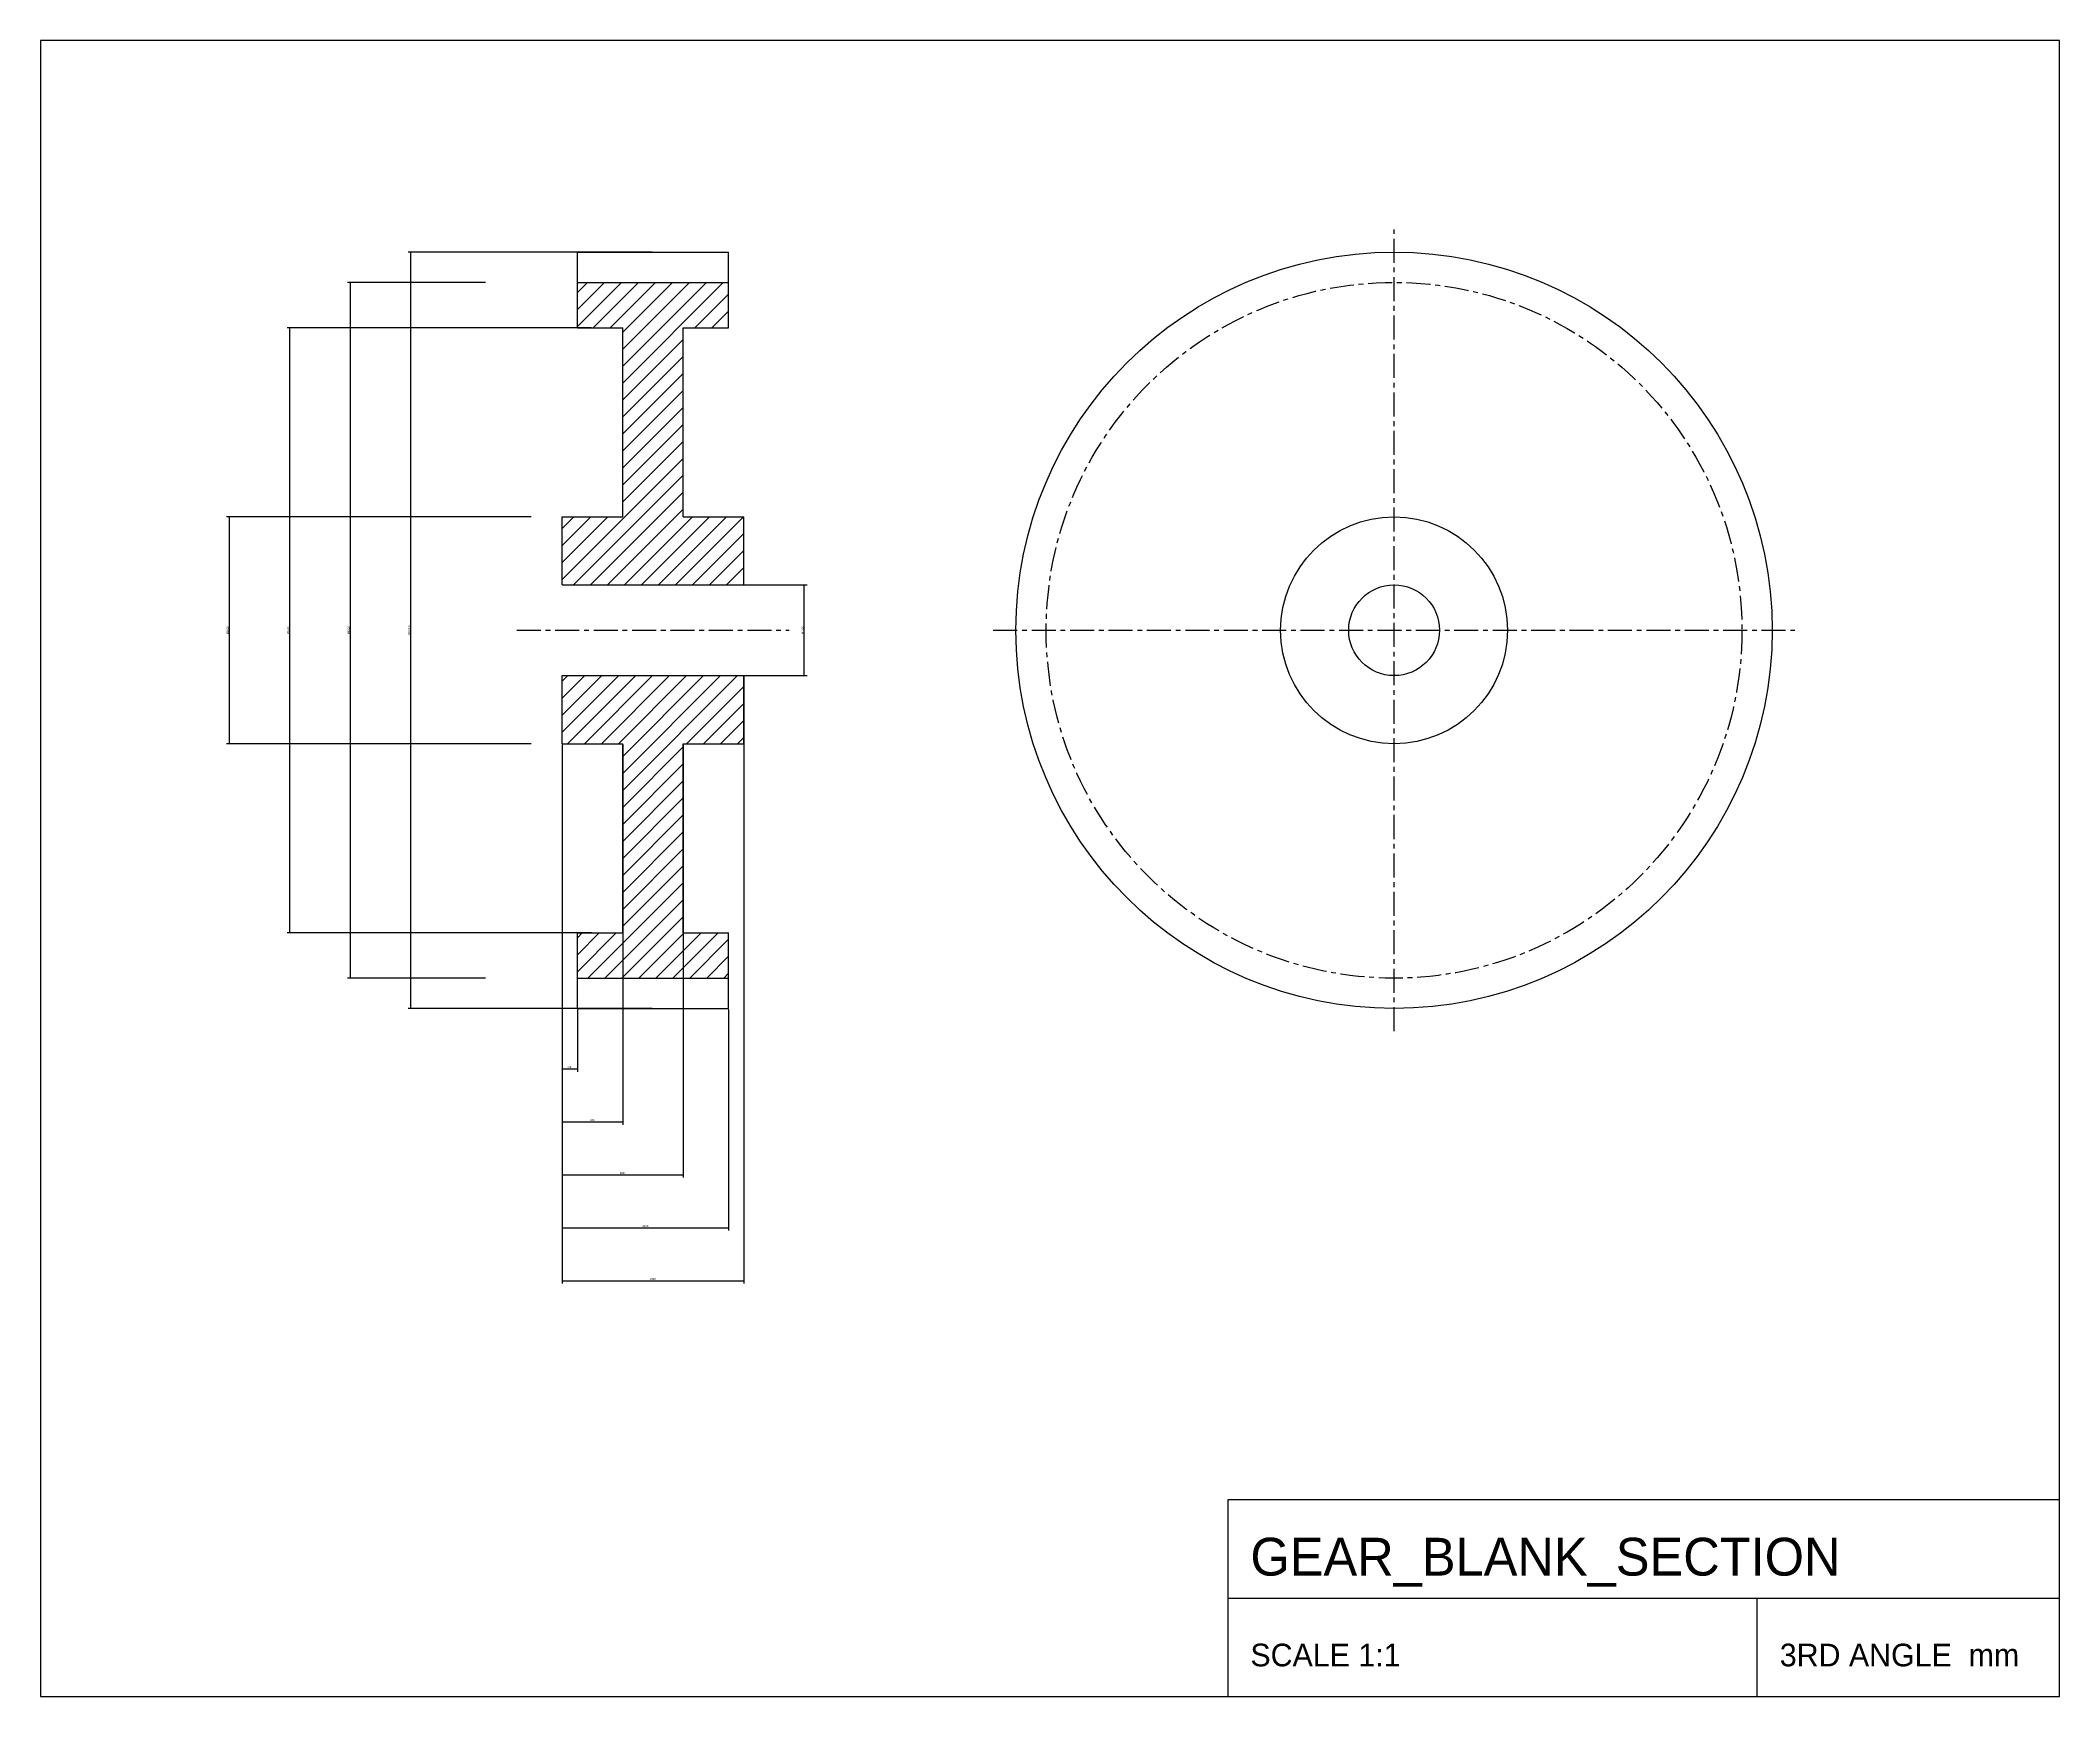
# Model space of a CAD drawing. Header units: millimetres. Extents: x -69 to 198, y -141 to 78.
import ezdxf

# ---------------------------------------------------------------- set-up
doc = ezdxf.new("R2010")
doc.units = ezdxf.units.MM
doc.linetypes.add('CENTER', pattern=[5.08, 3.175, -0.635, 0.635, -0.635])
for name, color, linetype in [('CENTER', 1, 'CENTER'), ('DIM', 4, 'CONTINUOUS'), ('HATCH', 8, 'CONTINUOUS'), ('OUTLINE', 7, 'CONTINUOUS'), ('TITLE', 8, 'CONTINUOUS')]:
    doc.layers.add(name, color=color, linetype=linetype)
doc.styles.add('OpenSansCondensed-Light', font='OpenSansCondensed-Light.ttf')
doc.dimstyles.new('EZDXF', dxfattribs={"dimtxt": 0.25, "dimasz": 0.175, "dimexe": 0.375, "dimexo": 0.125, "dimgap": 0.1, "dimtad": 1, "dimlfac": 100, "dimzin": 12, "dimdsep": 46, "dimtxsty": 'OpenSansCondensed-Light', "dimblk": 'ARCHTICK', "dimcen": 2.5, "dimazin": 3, "dimtfac": 0.5, "dimtmove": 2, "dimatfit": 3})

# ---------------------------------------------------------------- blocks, each defined once
blk = doc.blocks.new('_ARCHTICK')
at = {"color": 0, "linetype": 'BYBLOCK', "const_width": 0.15}
blk.add_lwpolyline([(-0.5, -0.5), (0.5, 0.5)], dxfattribs=at)

msp = doc.modelspace()

# ---------------------------------------------------------------- hatches: boundary and pattern name
at = {"layer": 'HATCH'}
h = msp.add_hatch(dxfattribs=at)
h.set_pattern_fill('ANSI31', scale=0.5)
h.paths.add_polyline_path([(0, 6), (24, 6), (24, 15), (16, 15), (16, 40), (22, 40), (22, 46), (2, 46), (2, 40), (8, 40), (8, 15), (0, 15)])
h = msp.add_hatch(dxfattribs=at)
h.set_pattern_fill('ANSI31', scale=0.5)
h.paths.add_polyline_path([(0, -6), (24, -6), (24, -15), (16, -15), (16, -40), (22, -40), (22, -46), (2, -46), (2, -40), (8, -40), (8, -15), (0, -15)])

# ---------------------------------------------------------------- linework, layer by layer
at = {"layer": 'CENTER'}
for p, q in [((110, -53), (110, 53)), ((-6, 0), (30, 0)), ((57, 0), (163, 0))]:
    msp.add_line(p, q, dxfattribs=at)
msp.add_circle((110, 0), 46, dxfattribs=at)
at = {"layer": 'OUTLINE'}
for p, q in [((2, 46), (2, 50)), ((2, 50), (22, 50)), ((22, 46), (22, 50)), ((2, 40), (2, 46)), ((2, 46), (22, 46)), ((22, 40), (22, 46)), ((2, 40), (8, 40)), ((8, 15), (8, 40)), ((16, 15), (16, 40)), ((16, 40), (22, 40)), ((0, 6), (0, 15)), ((0, 15), (8, 15)), ((16, 15), (24, 15)), ((24, 6), (24, 15)), ((0, 6), (24, 6)), ((0, -15), (0, -6)), ((0, -6), (24, -6)), ((24, -15), (24, -6)), ((0, -15), (8, -15)), ((8, -40), (8, -15)), ((16, -40), (16, -15)), ((16, -15), (24, -15)), ((2, -46), (2, -40)), ((2, -40), (8, -40)), ((16, -40), (22, -40)), ((22, -46), (22, -40)), ((2, -50), (2, -46)), ((2, -46), (22, -46)), ((22, -50), (22, -46)), ((2, -50), (22, -50))]:
    msp.add_line(p, q, dxfattribs=at)
for radius in [50, 15, 6]:
    msp.add_circle((110, 0), radius, dxfattribs=at)
at = {"layer": 'TITLE'}
for p, q in [((198, 78), (-69, 78)), ((-69, 78), (-69, -141)), ((198, -141), (198, 78)), ((198, -115), (88, -115)), ((88, -115), (88, -141)), ((198, -141), (198, -115)), ((88, -128), (198, -128)), ((158, -141), (158, -128)), ((-69, -141), (198, -141)), ((88, -141), (198, -141))]:
    msp.add_line(p, q, dxfattribs=at)

# ---------------------------------------------------------------- texts
for s, height, p in [('GEAR_BLANK_SECTION', 5, (91, -125)), ('SCALE 1:1', 3, (91, -137)), ('3RD ANGLE  mm', 3, (161, -137))]:
    msp.add_text(s, height=height, dxfattribs=at).set_placement(p)

# ---------------------------------------------------------------- dimensions: what is measured, and where the dimension line sits
at = {"layer": 'DIM'}
for base, p1, p2 in [((-20, -50), (12, -50), (12, 50)), ((-28, -46), (-10, -46), (-10, 46)), ((-36, -40), (4, -40), (4, 40)), ((-44, -15), (-4, -15), (-4, 15)), ((32, -6), (20, -6), (20, 6))]:
    msp.add_linear_dim(base=base, p1=p1, p2=p2, angle=90, text='%%c<>', dimstyle='EZDXF', dxfattribs=at).render()
for base, p1, p2 in [((0, -86), (0, -15), (24, -6)), ((0, -65), (0, -15), (8, -15)), ((0, -72), (0, -15), (16, -15)), ((0, -58), (0, -50), (2, -50)), ((0, -79), (0, -50), (22, -50))]:
    msp.add_linear_dim(base=base, p1=p1, p2=p2, dimstyle='EZDXF', dxfattribs=at).render()

doc.saveas('drawing.dxf')
